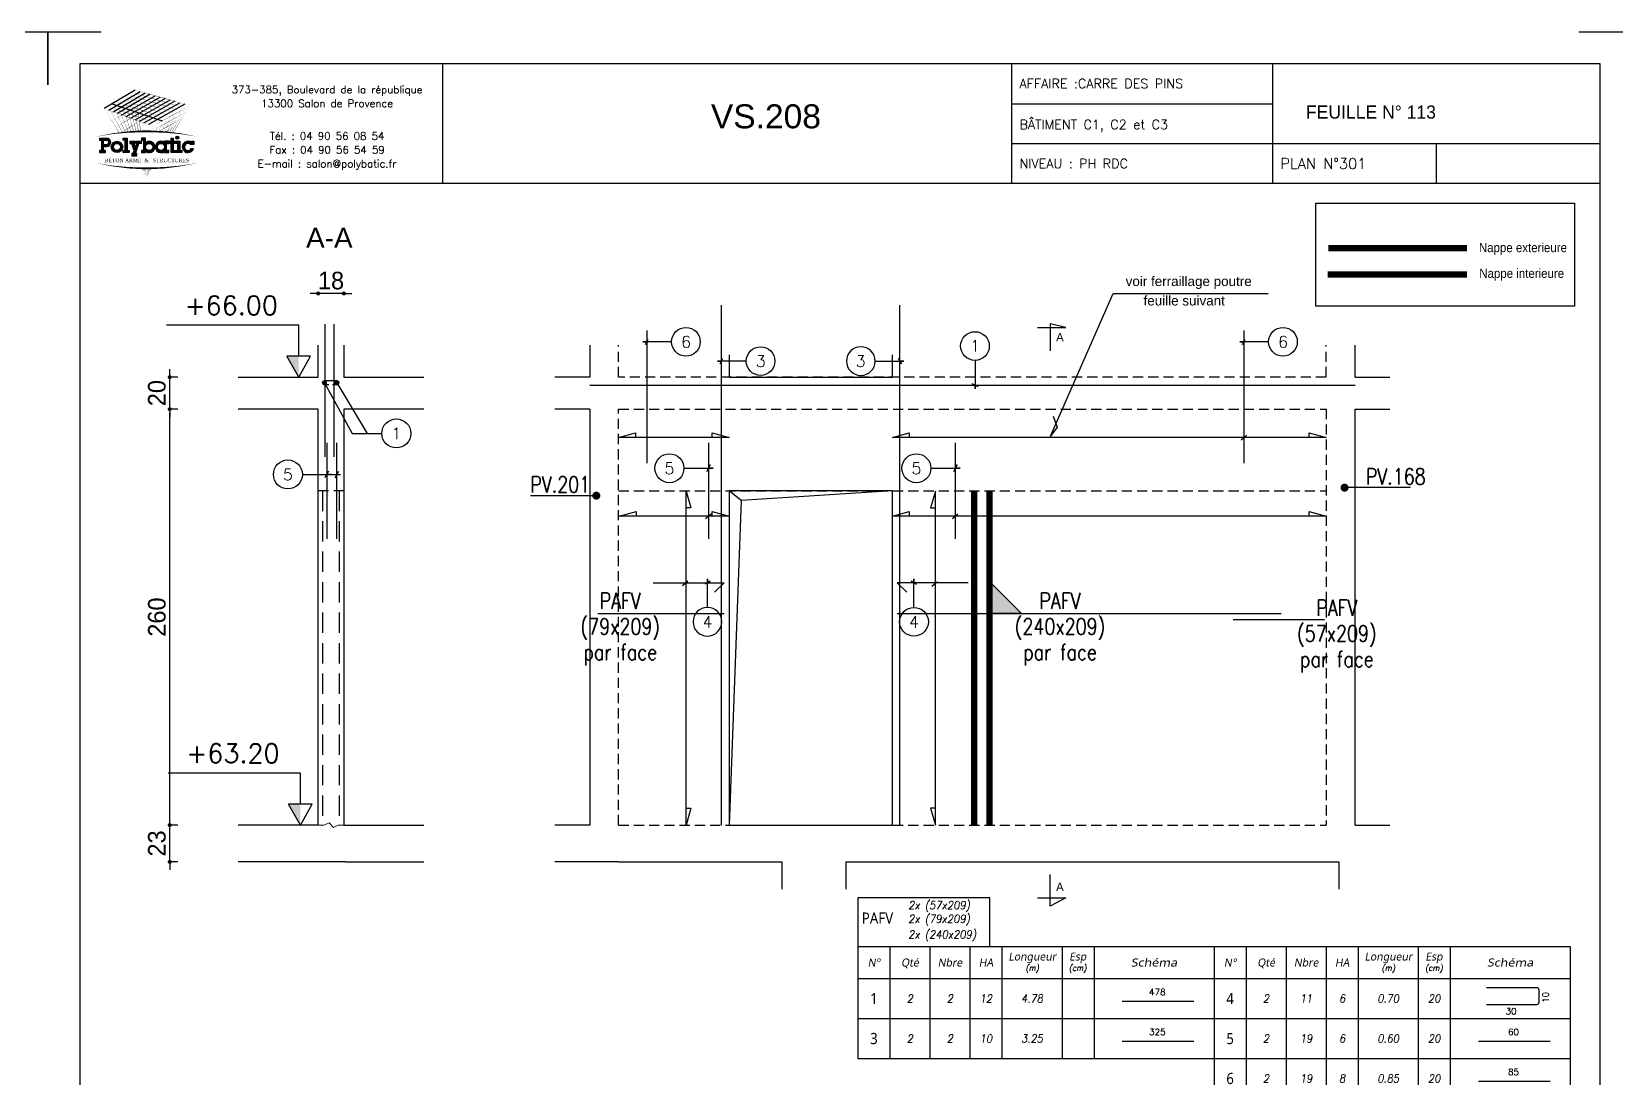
# Model space of a CAD drawing. Header units: metres. Extents: x -5618 to 118954, y -306 to 4637.
# Drawn here: x 113995 to 114985, y 939 to 1594 of the extents above; entities that cross this region are included whole.
import ezdxf
from ezdxf.enums import TextEntityAlignment as Align

# ---------------------------------------------------------------- set-up
doc = ezdxf.new("R2010")
doc.units = ezdxf.units.M
doc.linetypes.add('CACHE', pattern=[9.525, 6.35, -3.175])
doc.linetypes.add('CACHEX2', pattern=[19.05, 12.7, -6.35])
for name, color, linetype in [('COTATION', 1, 'Continuous'), ('GO-CARTOUCHE', 7, 'Continuous'), ('GO-FER-HA', 140, 'Continuous'), ('GO-TEXTE', 9, 'Continuous'), ('GO-TEXTE-FER', 3, 'Continuous'), ('K_ENT_M_Building_V.76', 7, 'Continuous'), ('STR_COTATION', 1, 'Continuous'), ('STR_TS', 22, 'Continuous'), ('STR_TS_TXT', 7, 'Continuous'), ('STR_VOI-POT', 6, 'Continuous')]:
    doc.layers.add(name, color=color, linetype=linetype)
doc.layers.add('Kofragna_forma', color=7, linetype='Continuous', lineweight=70)
doc.styles.add('ARIAL', font='ARIAL.TTF')
doc.styles.add('GrDimensions', font='simplex.shx')
doc.styles.add('Lucida', font='LSANSI.TTF')
doc.styles.add('POLYBATIC', font='TIMES.TTF')
doc.styles.add('schéma', font='simplex.shx')
doc.styles.add('Tableau', font='romans.shx', dxfattribs={"width": 0.9, "oblique": 10})
doc.styles.add('Tableau2', font='trebuc.TTF', dxfattribs={"width": 0.9, "oblique": 10})
doc.styles.add('TEXTE', font='romans.shx')
doc.styles.add('TEXTE TS', font='romans.shx', dxfattribs={"width": 0.7, "oblique": 15})
doc.styles.add('TEXTEBA', font='ARIAL.TTF')
doc.dimstyles.new('COUPE-20', dxfattribs={"dimscale": 0.5, "dimtxt": 22, "dimasz": 5, "dimexe": 0.05, "dimexo": 0, "dimgap": 5, "dimtad": 1, "dimdec": 0, "dimdsep": 46, "dimtxsty": 'Standard', "dimblk1": 'DOT', "dimblk2": 'DOT', "dimsah": 1, "dimcen": 0, "dimdle": 150, "dimclrd": 1, "dimclre": 1, "dimclrt": 7, "dimadec": 0, "dimazin": 0, "dimtfac": 1, "dimtdec": 0, "dimtix": 1, "dimtmove": 2, "dimatfit": 3, "dimldrblk": 'DOT', "dimfxl": 0, "dimtvp": 1, "dimtolj": 1, "dimtzin": 0, "dimarcsym": 0})

# ---------------------------------------------------------------- blocks, each defined once
blk = doc.blocks.new('A$C492E529B')
for color, points in [(140, [(1.413, 0.725, 1), (1.563, 0.725, 1)]), (256, [(-0.938, 0.7), (-1.138, 0.7), (-1.138, 0.6), (-1.038, 0.6), (-1.038, 0.1), (-1.138, 0.1), (-1.138, 0), (-0.838, 0), (-0.838, 0.1), (-0.938, 0.1)]), (256, [(-0.367, 0.45), (-0.268, 0.45), (-0.268, 0.55), (-0.523, 0.55), (-0.523, 0.45), (-0.473, 0.45), (-0.543, 0.253), (-0.612, 0.45), (-0.562, 0.45), (-0.562, 0.55), (-0.818, 0.55), (-0.818, 0.45), (-0.718, 0.45), (-0.595, 0.101), (-0.648, -0.05), (-0.718, -0.05), (-0.718, -0.15), (-0.468, -0.15), (-0.468, -0.05), (-0.543, -0.05)]), (256, [(1.393, 0.55), (1.292, 0.55), (1.292, 0.7), (1.193, 0.7), (1.193, 0.55), (1.093, 0.55), (1.093, 0.45), (1.193, 0.45), (1.193, 0), (1.393, 0), (1.393, 0.1), (1.292, 0.1), (1.292, 0.45), (1.393, 0.45)]), (256, [(1.613, 0.55), (1.413, 0.55), (1.413, 0.45), (1.513, 0.45), (1.513, 0.1), (1.413, 0.1), (1.413, 0), (1.712, 0), (1.712, 0.1), (1.613, 0.1)]), (256, [(2.13, 0.4), (2.283, 0.4), (2.283, 0.55), (2.183, 0.55), (2.183, 0.487, 3.359496), (2.272, 0.2), (2.166, 0.2, -3.125802)])]:
    blk.add_hatch(color=color).paths.add_polyline_path(points)
h = blk.add_hatch(color=256)
h.paths.add_polyline_path([(-1.983, 0.1), (-2.083, 0.1), (-2.083, 0.3), (-1.933, 0.3, 1), (-1.933, 0.7), (-2.283, 0.7), (-2.283, 0.6), (-2.183, 0.6), (-2.183, 0.1), (-2.283, 0.1), (-2.283, 0), (-1.983, 0)])
h.paths.add_polyline_path([(-2.083, 0.4), (-2.083, 0.6), (-1.933, 0.6, -1), (-1.933, 0.4)], flags=16)
h = blk.add_hatch(color=256)
h.paths.add_polyline_path([(-1.158, 0.275, 1), (-1.708, 0.275, 1)])
h.paths.add_polyline_path([(-1.608, 0.275, -1), (-1.258, 0.275, -1)], flags=16)
h = blk.add_hatch(color=256)
h.paths.add_polyline_path([(-0.047, 0.487), (-0.047, 0.7), (-0.248, 0.7), (-0.248, 0.6), (-0.147, 0.6), (-0.147, 0.1), (-0.248, 0.1), (-0.248, 0), (-0.047, 0), (-0.047, 0.063, 2.12132)])
h.paths.add_polyline_path([(-0.047, 0.275, -1), (0.303, 0.275, -1)], flags=16)
h = blk.add_hatch(color=256)
h.paths.add_polyline_path([(1.073, 0.1), (0.973, 0.1), (0.973, 0.45), (1.073, 0.45), (1.073, 0.55), (0.873, 0.55), (0.873, 0.487, 2.12132), (0.873, 0.063), (0.873, 0), (1.073, 0)])
h.paths.add_polyline_path([(0.523, 0.275, -1), (0.873, 0.275, -1)], flags=16)
for p, q in [((-0.595, 0.101), (-0.718, 0.45)), ((-0.648, -0.05), (-0.595, 0.101)), ((-0.543, 0.253), (-0.612, 0.45)), ((-0.543, -0.05), (-0.367, 0.45)), ((-0.543, 0.253), (-0.473, 0.45)), ((0.873, 0.55), (0.873, 0.487)), ((1.073, 0.55), (0.873, 0.55)), ((0.873, 0.063), (0.873, 0)), ((0.973, 0.1), (0.973, 0.45)), ((0.973, 0.45), (1.073, 0.45)), ((1.073, 0.1), (0.973, 0.1)), ((1.073, 0.45), (1.073, 0.55)), ((1.073, 0), (1.073, 0.1)), ((2.166, 0.2), (2.272, 0.2)), ((0.873, 0), (1.073, 0))]:
    blk.add_line(p, q)
for points in [[(-2.283, 0.7), (-1.933, 0.7)], [(-2.283, 0.7), (-2.283, 0.6), (-2.183, 0.6), (-2.183, 0.1), (-2.283, 0.1), (-2.283, 0), (-1.983, 0), (-1.983, 0.1), (-2.083, 0.1), (-2.083, 0.3), (-1.933, 0.3)], [(-2.083, 0.4), (-2.083, 0.6), (-1.933, 0.6)], [(-2.083, 0.4), (-1.933, 0.4)], [(-1.138, 0.7), (-0.938, 0.7), (-0.938, 0.1), (-0.838, 0.1), (-0.838, 0), (-1.138, 0), (-1.138, 0.1), (-1.038, 0.1), (-1.038, 0.6), (-1.138, 0.6), (-1.138, 0.7)], [(-0.818, 0.55), (-0.562, 0.55)], [(-0.818, 0.55), (-0.818, 0.45), (-0.718, 0.45)], [(-0.612, 0.45), (-0.562, 0.45), (-0.562, 0.55)], [(-0.523, 0.55), (-0.268, 0.55), (-0.268, 0.45), (-0.367, 0.45)], [(-0.473, 0.45), (-0.523, 0.45), (-0.523, 0.55)], [(-0.248, 0.7), (-0.248, 0.6), (-0.147, 0.6), (-0.147, 0.1), (-0.248, 0.1), (-0.248, 0), (-0.047, 0), (-0.047, 0.063)], [(-0.047, 0.487), (-0.047, 0.7), (-0.248, 0.7)], [(1.093, 0.55), (1.193, 0.55), (1.193, 0.7), (1.292, 0.7), (1.292, 0.55), (1.393, 0.55), (1.393, 0.45), (1.292, 0.45), (1.292, 0.1), (1.393, 0.1), (1.393, 0), (1.193, 0), (1.193, 0.45), (1.093, 0.45)], [(1.093, 0.45), (1.093, 0.55)], [(1.413, 0.45), (1.413, 0.55), (1.613, 0.55), (1.613, 0.1), (1.712, 0.1), (1.712, 0), (1.413, 0), (1.413, 0.1), (1.513, 0.1), (1.513, 0.45), (1.413, 0.45)], [(2.183, 0.487), (2.183, 0.55), (2.283, 0.55), (2.283, 0.4), (2.13, 0.4)], [(-0.648, -0.05), (-0.718, -0.05), (-0.718, -0.15), (-0.468, -0.15), (-0.468, -0.05), (-0.543, -0.05)]]:
    blk.add_lwpolyline(points)
at = {"color": 140}
blk.add_circle((1.488, 0.725), 0.075, dxfattribs=at)
for centre, radius in [((-1.433, 0.275), 0.275), ((-1.433, 0.275), 0.175), ((0.128, 0.275), 0.175), ((0.698, 0.275), 0.175)]:
    blk.add_circle(centre, radius)
for centre, radius, start, end in [((-1.933, 0.5), 0.2, 270, 90), ((-1.933, 0.5), 0.1, 270, 90), ((0.128, 0.275), 0.275, 230.4788, 129.5212), ((0.698, 0.275), 0.275, 50.4788, 309.5212), ((2.008, 0.275), 0.275, 50.4788, 344.17338), ((2.008, 0.275), 0.175, 45.58469, 334.62307)]:
    blk.add_arc(centre, radius, start, end)
blk = doc.blocks.new('POLYBATIC')
at = {"color": 140}
for p, q in [((-0.43, 3.281), (-1.602, 2.578)), ((-1.435, 2.518), (-0.241, 3.228)), ((-1.268, 2.457), (-0.053, 3.175)), ((0.135, 3.121), (-1.101, 2.397)), ((-0.934, 2.337), (0.323, 3.068)), ((-0.767, 2.276), (0.511, 3.015)), ((-1.309, 2.754), (0.586, 2.109)), ((0.7, 2.962), (-0.6, 2.216)), ((-0.433, 2.156), (0.888, 2.908)), ((1.076, 2.855), (-0.266, 2.095)), ((-0.099, 2.035), (1.264, 2.802)), ((1.452, 2.749), (0.067, 1.974))]:
    blk.add_line(p, q, dxfattribs=at)
for points in [[(-1.016, 2.93, 0.0156, 0, 0), (-0.43, 3.281, 0, 0, 0)], [(0.122, 2.71, 0.0156, 0, 0), (-0.869, 3.018, 0, 0, 0)], [(-0.491, 1.706, 0.0136, 0, 0), (-0.869, 3.018, 0, 0, 0)], [(-0.838, 2.873, 0.0156, 0, 0), (-0.241, 3.228, 0, 0, 0)], [(0.283, 2.803, 0.0156, 0, 0), (-0.723, 3.105, 0, 0, 0)], [(-0.398, 1.71, 0.014, 0, 0), (-0.723, 3.105, 0, 0, 0)], [(-0.661, 2.816, 0.0156, 0, 0), (-0.053, 3.175, 0, 0, 0)], [(0.444, 2.896, 0.0156, 0, 0), (-0.576, 3.193, 0, 0, 0)], [(-0.309, 1.714, 0.0145, 0, 0), (-0.576, 3.193, 0, 0, 0)], [(-0.483, 2.759, 0.0156, 0, 0), (0.135, 3.121, 0, 0, 0)], [(0.605, 2.988, 0.0156, 0, 0), (-0.43, 3.281, 0, 0, 0)], [(-0.225, 1.716, 0.0149, 0, 0), (-0.43, 3.281, 0, 0, 0)], [(-0.305, 2.702, 0.0156, 0, 0), (0.323, 3.068, 0, 0, 0)], [(-0.128, 2.646, 0.0156, 0, 0), (0.511, 3.015, 0, 0, 0)], [(-1.602, 2.578, 0, 0.0156, 0), (-1.016, 2.93, 0, 0, 0)], [(-0.684, 2.246, 0.0156, 0, 0), (-1.602, 2.578, 0, 0, 0)], [(-1.031, 1.66, 0.0111, 0, 0), (-1.602, 2.578, 0, 0, 0)], [(-1.456, 2.344, 0, 0.0156, 0), (-0.923, 2.663, 0, 0, 0)], [(-0.522, 2.339, 0.0156, 0, 0), (-1.455, 2.666, 0, 0, 0)], [(-0.913, 1.673, 0.0116, 0, 0), (-1.455, 2.666, 0, 0, 0)], [(-1.435, 2.518, 0, 0.0156, 0), (-0.838, 2.873, 0, 0, 0)], [(-1.31, 2.109, 0, 0.0156, 0), (-0.831, 2.397, 0, 0, 0)], [(-0.361, 2.432, 0.0156, 0, 0), (-1.309, 2.754, 0, 0, 0)], [(-0.8, 1.684, 0.0121, 0, 0), (-1.309, 2.754, 0, 0, 0)], [(-1.268, 2.457, 0, 0.0156, 0), (-0.661, 2.816, 0, 0, 0)], [(-0.2, 2.524, 0.0156, 0, 0), (-1.162, 2.842, 0, 0, 0)], [(-0.692, 1.693, 0.0126, 0, 0), (-1.162, 2.842, 0, 0, 0)], [(-1.101, 2.397, 0, 0.0156, 0), (-0.483, 2.759, 0, 0, 0)], [(-0.039, 2.617, 0.0156, 0, 0), (-1.016, 2.93, 0, 0, 0)], [(-0.589, 1.7, 0.0131, 0, 0), (-1.016, 2.93, 0, 0, 0)], [(-0.934, 2.337, 0, 0.0156, 0), (-0.305, 2.702, 0, 0, 0)], [(-0.391, 2.983, 0, 0.0156, 0), (-0.923, 2.663, 0, 0, 0)], [(-0.352, 2.685, 0, 0.0156, 0), (-0.831, 2.397, 0, 0, 0)], [(-0.767, 2.276, 0, 0.0156, 0), (-0.128, 2.646, 0, 0, 0)], [(-0.6, 2.216, 0, 0.0156, 0), (0.05, 2.589, 0, 0, 0)], [(-0.433, 2.156, 0, 0.0156, 0), (0.227, 2.532, 0, 0, 0)], [(0.586, 2.109, 0, 0.0156, 0), (-0.361, 2.432, 0, 0, 0)], [(-0.266, 2.095, 0, 0.0156, 0), (0.405, 2.475, 0, 0, 0)], [(0.762, 2.207, 0, 0.0156, 0), (-0.2, 2.524, 0, 0, 0)], [(-0.099, 2.035, 0, 0.0156, 0), (0.582, 2.418, 0, 0, 0)], [(0.937, 2.305, 0, 0.0156, 0), (-0.039, 2.617, 0, 0, 0)], [(0.05, 2.589, 0.0156, 0, 0), (0.7, 2.962, 0, 0, 0)], [(1.113, 2.402, 0, 0.0156, 0), (0.122, 2.71, 0, 0, 0)], [(0.227, 2.532, 0.0156, 0, 0), (0.888, 2.908, 0, 0, 0)], [(1.289, 2.5, 0, 0.0156, 0), (0.283, 2.803, 0, 0, 0)], [(0.405, 2.475, 0.0156, 0, 0), (1.076, 2.855, 0, 0, 0)], [(1.465, 2.598, 0, 0.0156, 0), (0.444, 2.896, 0, 0, 0)], [(0.582, 2.418, 0.0156, 0, 0), (1.264, 2.802, 0, 0, 0)], [(1.641, 2.695, 0, 0.0156, 0), (0.605, 2.988, 0, 0, 0)], [(0.76, 2.362, 0.0156, 0, 0), (1.452, 2.749, 0, 0, 0)], [(0.781, 1.685, 0.00933, 0, 0), (1.113, 2.402, 0, 0, 0)], [(0.852, 2.095, 0.0156, 0, 0), (1.491, 2.45, 0, 0, 0)], [(0.865, 1.678, 0.0103, 0, 0), (1.289, 2.5, 0, 0, 0)], [(0.937, 2.305, 0.0156, 0, 0), (1.641, 2.695, 0, 0, 0)], [(0.942, 1.67, 0.0112, 0, 0), (1.465, 2.598, 0, 0, 0)], [(1.012, 1.663, 0.012, 0, 0), (1.641, 2.695, 0, 0, 0)], [(-1.165, 1.875, 0, 0.0156, 0), (-0.739, 2.131, 0, 0, 0)], [(-1.019, 1.641, 0, 0.0156, 0), (-0.646, 1.864, 0, 0, 0)], [(-0.312, 2.386, 0, 0.0156, 0), (-0.739, 2.131, 0, 0, 0)], [(0.234, 1.914, 0, 0.0156, 0), (-0.684, 2.246, 0, 0, 0)], [(-0.273, 2.088, 0, 0.0156, 0), (-0.646, 1.864, 0, 0, 0)], [(0.41, 2.012, 0, 0.0156, 0), (-0.522, 2.339, 0, 0, 0)], [(0.067, 1.974, 0, 0.0156, 0), (0.76, 2.362, 0, 0, 0)], [(0.213, 1.74, 0, 0.0156, 0), (0.852, 2.095, 0, 0, 0)], [(0.21, 1.716, 0.00323, 0, 0), (0.234, 1.914, 0, 0, 0)], [(0.234, 1.914, 0, 0.0156, 0), (0.937, 2.305, 0, 0, 0)], [(0.349, 1.712, 0.00465, 0, 0), (0.41, 2.012, 0, 0, 0)], [(0.447, 1.708, 0.00693, 0.0156, 0), (0.767, 1.886, 0, 0, 0)], [(0.474, 1.706, 0.00597, 0, 0), (0.586, 2.109, 0, 0, 0)], [(0.587, 1.7, 0.00718, 0, 0), (0.762, 2.207, 0, 0, 0)], [(0.68, 1.675, 0.0156, 0, 0), (1.193, 1.96, 0, 0, 0)], [(0.689, 1.693, 0.0083, 0, 0), (0.937, 2.305, 0, 0, 0)], [(0.765, 1.884, 0.0156, 0, 0), (1.342, 2.205, 0, 0, 0)], [(-1.953, 1.508, 0, 0.0781, -0.053843), (0, 1.719, 0, 0, 0)], [(-0.234, 1.79, 0, 0.00638, 0), (-0.365, 1.711, 0, 0.00638, 0)], [(1.953, 1.508, 0, 0.0781, 0.053843), (0, 1.719, 0, 0, 0)], [(0.96, 1.668, 0.00293, 0, 0), (1.044, 1.715, 0, 0, 0)], [(-1.953, 0.523, 0, 0.0781, 0.053843), (0, 0.312, 0, 0, 0)], [(0, 0, 0, 0.00381, 0), (-0.195, 0.315, 0, 0.00381, 0)], [(0, 0, 0, 0.00368, 0), (-0.171, 0.314, 0, 0.00368, 0)], [(0, 0, 0, 0.00356, 0), (-0.149, 0.314, 0, 0.00356, 0)], [(0, 0, 0, 0.00345, 0), (-0.128, 0.313, 0, 0.00345, 0)], [(0, 0, 0, 0.00334, 0), (-0.109, 0.313, 0, 0.00334, 0)], [(0, 0, 0, 0.00324, 0), (-0.09, 0.313, 0, 0.00324, 0)], [(0, 0, 0, 0.00315, 0), (-0.073, 0.313, 0, 0.00315, 0)], [(0, 0, 0, 0.00306, 0), (-0.056, 0.313, 0, 0.00306, 0)], [(0, 0, 0, 0.00306, 0), (-0.056, 0.313, 0, 0.00306, 0)], [(0, 0, 0, 0.00298, 0), (-0.041, 0.313, 0, 0.00298, 0)], [(1.953, 0.523, 0, 0.0781, -0.053843), (0, 0.312, 0, 0, 0)], [(0, 0, 0, 0.0051, 0), (0.038, 0.313, 0, 0.0051, 0)], [(0, 0, 0, 0.00425, 0), (0.127, 0.313, 0, 0.00425, 0)], [(0, 0, 0, 0.00408, 0), (0.145, 0.314, 0, 0.00408, 0)], [(0, 0, 0, 0.00392, 0), (0.162, 0.314, 0, 0.00392, 0)], [(0, 0, 0, 0.00378, 0), (0.177, 0.314, 0, 0.00378, 0)], [(0, 0, 0, 0.00365, 0), (0.191, 0.315, 0, 0.00365, 0)], [(0, 0, 0, 0.00486, 0), (0.064, 0.313, 0, 0.00486, 0)], [(0, 0, 0, 0.00464, 0), (0.087, 0.313, 0, 0.00464, 0)], [(0, 0, 0, 0.00443, 0), (0.108, 0.313, 0, 0.00443, 0)]]:
    blk.add_lwpolyline(points, format="xyseb", dxfattribs=at)
at = {"color": 5, "xscale": 0.78125, "yscale": 0.78125, "zscale": 0.78125}
blk.add_blockref('A$C492E529B', (0, 0.91), dxfattribs=at)
at = {"lineweight": 60, "style": 'POLYBATIC'}
for s, p in [('BÉTON ARMÉ', (-1.587, 0.547)), ('STRUCTURES', (0.24, 0.547))]:
    blk.add_text(s, height=0.1406, dxfattribs=at).set_placement(p)
at = {"color": 140, "style": 'POLYBATIC'}
blk.add_text('&', height=0.141, dxfattribs=at).set_placement((0, 0.547), align=Align.CENTER)
blk = doc.blocks.new('ime')
at = {"layer": 'COTATION', "const_width": 2.5}
blk.add_lwpolyline([(1.25, 0, -1), (-1.25, 0, -1)], format="xyb", close=True, dxfattribs=at)
at = {"layer": 'COTATION'}
blk.add_lwpolyline([(41.09, 0), (0, 0)], dxfattribs=at)
at = {"layer": 'COTATION', "color": 7, "style": 'TEXTE TS', "width": 0.8}
blk.add_attdef('NAME', (9.08, 2), '', height=10, dxfattribs=at)
blk = doc.blocks.new('mrega')
at = {"layer": 'STR_TS_TXT', "style": 'TEXTE TS', "width": 0.8}
for tag, p in [('ST10', (14.48, 0)), ('DIM', (14.48, -16)), ('NOTE', (14.48, -32))]:
    blk.add_attdef(tag, text='', height=10, dxfattribs=at).set_placement(p, align=Align.CENTER)
blk = doc.blocks.new('A$C6F247267')
blk.add_hatch(color=256).paths.add_polyline_path([(0, -0.2), (-0.2, 0), (0, 0)])
blk.add_lwpolyline([(-0.2, 0), (0, 0), (0, -0.2), (-0.2, 0)])
blk = doc.blocks.new('_DOT')
at = {"color": 0, "linetype": 'ByBlock'}
blk.add_line((-0.5, 0), (-1, 0), dxfattribs=at)
at = {"color": 0, "linetype": 'ByBlock', "const_width": 0.5}
blk.add_lwpolyline([(-0.25, 0, 1), (0.25, 0, 1)], format="xyb", close=True, dxfattribs=at)
blk = doc.blocks.new('*D1320')
at = {"layer": 'COTATION', "color": 1, "lineweight": -2, "ltscale": 4.5}
for p, q in [((114081.07, 1100.29), (114081.07, 1102.79)), ((114086.07, 1097.79), (114081.04, 1097.79)), ((114081.07, 1074.79), (114081.07, 1097.79)), ((114086.07, 1074.79), (114081.04, 1074.79)), ((114081.07, 1072.29), (114081.07, 1069.79))]:
    blk.add_line(p, q, dxfattribs=at)
at = {"layer": 'DEFPOINTS', "color": 0, "lineweight": -3, "ltscale": 4.5}
for p in [(114081.07, 1097.79), (114123.84, 1097.79), (114123.84, 1074.79)]:
    blk.add_point(p, dxfattribs=at)
at = {"layer": 'COTATION', "color": 1, "lineweight": -2, "ltscale": 4.5, "xscale": 2.5, "yscale": 2.5, "zscale": 2.5}
for p, rotation in [((114081.07, 1097.79), 270), ((114081.07, 1074.79), 90)]:
    blk.add_blockref('_DOT', p, dxfattribs=dict(at, rotation=rotation))
at = {"layer": 'COTATION', "color": 7, "lineweight": -3, "ltscale": 4.5, "insert": (114073.07, 1086.29), "char_height": 11, "attachment_point": 5, "rotation": 90}
blk.add_mtext('\\A1;23', dxfattribs=at)
blk = doc.blocks.new('*D1321')
at = {"layer": 'COTATION', "color": 1, "lineweight": -2, "ltscale": 4.5}
for p, q in [((114086.07, 1357.79), (114081.04, 1357.79)), ((114081.07, 1100.29), (114081.07, 1355.29)), ((114086.07, 1097.79), (114081.04, 1097.79))]:
    blk.add_line(p, q, dxfattribs=at)
at = {"layer": 'DEFPOINTS', "color": 0, "lineweight": -3, "ltscale": 4.5}
for p in [(114081.07, 1357.79), (114123.84, 1357.79), (114123.84, 1097.79)]:
    blk.add_point(p, dxfattribs=at)
at = {"layer": 'COTATION', "color": 1, "lineweight": -2, "ltscale": 4.5, "xscale": 2.5, "yscale": 2.5, "zscale": 2.5}
for p, rotation in [((114081.07, 1357.79), 90), ((114081.07, 1097.79), 270)]:
    blk.add_blockref('_DOT', p, dxfattribs=dict(at, rotation=rotation))
at = {"layer": 'COTATION', "color": 7, "lineweight": -3, "ltscale": 4.5, "insert": (114073.07, 1227.79), "char_height": 11, "attachment_point": 5, "rotation": 90}
blk.add_mtext('\\A1;260', dxfattribs=at)
blk = doc.blocks.new('*D1322')
at = {"layer": 'COTATION', "color": 1, "lineweight": -2, "ltscale": 4.5}
for p, q in [((114086.07, 1377.79), (114081.04, 1377.79)), ((114081.07, 1380.29), (114081.07, 1382.79)), ((114081.07, 1357.79), (114081.07, 1377.79)), ((114086.07, 1357.79), (114081.04, 1357.79)), ((114081.07, 1355.29), (114081.07, 1352.79))]:
    blk.add_line(p, q, dxfattribs=at)
at = {"layer": 'DEFPOINTS', "color": 0, "lineweight": -3, "ltscale": 4.5}
for p in [(114081.07, 1377.79), (114123.84, 1377.79), (114123.84, 1357.79)]:
    blk.add_point(p, dxfattribs=at)
at = {"layer": 'COTATION', "color": 1, "lineweight": -2, "ltscale": 4.5, "xscale": 2.5, "yscale": 2.5, "zscale": 2.5}
for p, rotation in [((114081.07, 1377.79), 270), ((114081.07, 1357.79), 90)]:
    blk.add_blockref('_DOT', p, dxfattribs=dict(at, rotation=rotation))
at = {"layer": 'COTATION', "color": 7, "lineweight": -3, "ltscale": 4.5, "insert": (114073.07, 1367.79), "char_height": 11, "attachment_point": 5, "rotation": 90}
blk.add_mtext('\\A1;20', dxfattribs=at)
blk = doc.blocks.new('*D1323')
at = {"layer": 'DEFPOINTS', "color": 0, "lineweight": -3, "ltscale": 4.5}
for p in [(114173.84, 1430.07), (114173.84, 1397.79, 187.69), (114189.84, 1397.79, 187.69)]:
    blk.add_point(p, dxfattribs=at)
at = {"layer": 'STR_COTATION', "color": 1, "lineweight": -2, "ltscale": 4.5}
for p, q in [((114171.34, 1430.07), (114168.84, 1430.07)), ((114173.84, 1430.08), (114173.84, 1430.09)), ((114189.84, 1430.07), (114173.84, 1430.07)), ((114189.84, 1430.08), (114189.84, 1430.09)), ((114192.34, 1430.07), (114194.84, 1430.07))]:
    blk.add_line(p, q, dxfattribs=at)
at = {"layer": 'STR_COTATION', "color": 1, "lineweight": -2, "ltscale": 4.5, "xscale": 2.5, "yscale": 2.5, "zscale": 2.5}
blk.add_blockref('_DOT', (114173.84, 1430.07), dxfattribs=at)
at = {"layer": 'STR_COTATION', "color": 1, "lineweight": -2, "ltscale": 4.5, "xscale": 2.5, "yscale": 2.5, "zscale": 2.5, "rotation": 180}
blk.add_blockref('_DOT', (114189.84, 1430.07), dxfattribs=at)
at = {"layer": 'STR_COTATION', "color": 7, "lineweight": -3, "ltscale": 4.5, "insert": (114181.84, 1438.07), "char_height": 11, "attachment_point": 5}
blk.add_mtext('\\A1;18', dxfattribs=at)
blk = doc.blocks.new('Barre libre')
at = {"layer": 'GO-TEXTE-FER'}
for p, q in [((0, 0), (0, -1)), ((0, 0), (8.9, 0)), ((0.8, 0), (0.8, -1)), ((1.8, 0), (1.8, -1)), ((2.8, 0), (2.8, -1)), ((3.6, 0), (3.6, -1)), ((5.1, 0), (5.1, -1)), ((5.9, 0), (5.9, -1)), ((8.9, 0), (8.9, -1)), ((0, -1), (8.9, -1))]:
    blk.add_line(p, q, dxfattribs=at)
at = {"layer": 'GO-TEXTE-FER', "color": 1}
blk.add_line((6.603, -0.563), (8.394, -0.563), dxfattribs=at)
at = {"layer": 'GO-TEXTE-FER', "style": 'Tableau2', "width": 0.9}
blk.add_attdef('NUMERO', text='', height=0.28, dxfattribs=at).set_placement((0.4, -0.5), align=Align.MIDDLE_CENTER)
at = {"layer": 'GO-TEXTE-FER', "color": 1, "style": 'Tableau'}
blk.add_attdef('Longueur', text='', height=0.16, dxfattribs=at).set_placement((7.481, -0.336), align=Align.MIDDLE_CENTER)
at = {"layer": 'GO-TEXTE-FER', "style": 'Tableau', "oblique": 10, "width": 0.9}
for tag, p in [('QUANTITE', (1.3, -0.5)), ('NOMBRE', (2.3, -0.5)), ('NUANCE', (3.2, -0.5)), ('LONGUEUR', (4.35, -0.5)), ('ESPACEMENTS', (5.5, -0.5))]:
    blk.add_attdef(tag, text='', height=0.2, dxfattribs=at).set_placement(p, align=Align.MIDDLE_CENTER)
blk = doc.blocks.new('Désignation')
at = {"layer": 'GO-TEXTE-FER'}
for p, q in [((0, 0.8), (8.9, 0.8)), ((0, 0.8), (0, 0)), ((0.8, 0.8), (0.8, 0)), ((1.8, 0.8), (1.8, 0)), ((2.8, 0.8), (2.8, 0)), ((3.6, 0.8), (3.6, 0)), ((5.1, 0.8), (5.1, 0)), ((5.9, 0.8), (5.9, 0)), ((8.9, 0.8), (8.9, 0)), ((0, 0), (8.9, 0))]:
    blk.add_line(p, q, dxfattribs=at)
at = {"layer": 'GO-TEXTE-FER', "style": 'Tableau2', "oblique": 10}
for s, p in [('N°', (0.4, 0.4)), ('Qté', (1.3, 0.4)), ('Nbre', (2.3, 0.4)), ('HA', (3.2, 0.4)), ('Longueur', (4.356, 0.55)), ('Esp', (5.494, 0.55))]:
    blk.add_text(s, height=0.2, dxfattribs=at).set_placement(p, align=Align.MIDDLE_CENTER)
at = {"layer": 'GO-TEXTE-FER', "style": 'Tableau2', "oblique": 10, "width": 1.2}
blk.add_text('Schéma', height=0.2, dxfattribs=at).set_placement((7.4, 0.4), align=Align.MIDDLE_CENTER)
at = {"layer": 'GO-TEXTE-FER', "color": 7, "style": 'Tableau', "oblique": 10, "width": 0.9}
for s, p in [('(m)', (4.356, 0.265)), ('(cm)', (5.494, 0.265))]:
    blk.add_text(s, height=0.15, dxfattribs=at).set_placement(p, align=Align.MIDDLE_CENTER)
blk = doc.blocks.new('U')
at = {"layer": 'GO-TEXTE-FER'}
for p, q in [((0, 0), (0, -1)), ((0, 0), (8.9, 0)), ((0.8, 0), (0.8, -1)), ((1.8, 0), (1.8, -1)), ((2.8, 0), (2.8, -1)), ((3.6, 0), (3.6, -1)), ((5.1, 0), (5.1, -1)), ((5.9, 0), (5.9, -1)), ((8.9, 0), (8.9, -1)), ((0, -1), (8.9, -1))]:
    blk.add_line(p, q, dxfattribs=at)
at = {"layer": 'GO-TEXTE-FER', "color": 1}
blk.add_lwpolyline([(6.803, -0.65), (8.063, -0.65, 0.414214), (8.123, -0.59), (8.123, -0.29, 0.414214), (8.063, -0.23), (6.803, -0.23)], format="xyb", dxfattribs=at)
at = {"layer": 'GO-TEXTE-FER', "style": 'Tableau2', "width": 0.9}
blk.add_attdef('NUMERO', text='', height=0.28, dxfattribs=at).set_placement((0.4, -0.5), align=Align.MIDDLE_CENTER)
at = {"layer": 'GO-TEXTE-FER', "color": 1, "style": 'Tableau'}
blk.add_attdef('Largeur', text='', height=0.16, rotation=90, dxfattribs=at).set_placement((8.284, -0.472), align=Align.MIDDLE_CENTER)
at = {"layer": 'GO-TEXTE-FER', "style": 'Tableau', "oblique": 10, "width": 0.9}
for tag, p in [('QUANTITE', (1.3, -0.5)), ('NOMBRE', (2.3, -0.5)), ('NUANCE', (3.2, -0.5)), ('LONGUEUR', (4.35, -0.5)), ('ESPACEMENTS', (5.5, -0.5))]:
    blk.add_attdef(tag, text='', height=0.2, dxfattribs=at).set_placement(p, align=Align.MIDDLE_CENTER)
at = {"layer": 'GO-TEXTE-FER', "color": 1, "style": 'Tableau'}
blk.add_attdef('Longueur', text='', height=0.16, dxfattribs=at).set_placement((7.422, -0.819), align=Align.MIDDLE_CENTER)

msp = doc.modelspace()

# ---------------------------------------------------------------- linework, layer by layer
for p, q in [((114606.92, 1573.71), (114606.92, 1498.77)), ((114769.89, 1573.74), (114769.89, 1498.77)), ((114606.92, 1548.71), (114769.89, 1548.71)), ((114606.92, 1523.72), (114769.89, 1523.72)), ((114769.89, 1523.74), (114974.75, 1523.74)), ((114872.23, 1523.74), (114872.23, 1498.77))]:
    msp.add_line(p, q)
at = {"color": 7, "linetype": 'Continuous', "lineweight": -3}
for p, q in [((114169.01, 1390.79, 469.22), (114154.26, 1390.79, 469.22)), ((114161.64, 1377.79, 469.22), (114154.26, 1390.79, 469.22)), ((114169.01, 1390.79, 469.22), (114154.26, 1390.79, 469.22)), ((114161.64, 1377.79, 469.22), (114154.26, 1390.79, 469.22)), ((114161.64, 1377.79, 469.22), (114169.01, 1390.79, 469.22)), ((114161.64, 1377.79, 469.22), (114169.01, 1390.79, 469.22)), ((114170.07, 1110.79, 469.22), (114155.32, 1110.79, 469.22)), ((114162.69, 1097.79, 469.22), (114155.32, 1110.79, 469.22)), ((114170.07, 1110.79, 469.22), (114155.32, 1110.79, 469.22)), ((114162.69, 1097.79, 469.22), (114155.32, 1110.79, 469.22)), ((114162.69, 1097.79, 469.22), (114170.07, 1110.79, 469.22)), ((114162.69, 1097.79, 469.22), (114170.07, 1110.79, 469.22))]:
    msp.add_line(p, q, dxfattribs=at)
for points in [[(113971.51, 1593.71), (114004.84, 1593.71), (114004.84, 1560.38)], [(114004.84, 1560.38), (114004.84, 1593.71), (114038.17, 1593.71)], [(114961.42, 1593.71), (114994.75, 1593.71), (114994.75, 1560.38)], [(114251.49, 1573.71), (114251.49, 1498.77)], [(114974.75, 1498.77), (114024.84, 1498.77)]]:
    msp.add_lwpolyline(points)
msp.add_lwpolyline([(114024.84, 1573.71), (114024.84, 913.78), (114974.75, 913.78), (114974.75, 1573.71)], close=True)
at = {"lineweight": 18, "elevation": 469.22}
msp.add_lwpolyline([(114189.84, 1097.79), (114186.37, 1097.79), (114183.35, 1096.36), (114180.6, 1099.13), (114177.44, 1097.79), (114173.84, 1097.79)], dxfattribs=at)
at = {"color": 7, "linetype": 'Continuous', "lineweight": -3}
for points in [[(114154.26, 1390.79, 469.22), (114161.64, 1377.79, 469.22), (114161.64, 1390.76, 469.22)], [(114154.26, 1390.79, 469.22), (114161.64, 1377.79, 469.22), (114161.64, 1390.76, 469.22)], [(114155.32, 1110.79, 469.22), (114162.69, 1097.79, 469.22), (114162.69, 1110.75, 469.22)], [(114155.32, 1110.79, 469.22), (114162.69, 1097.79, 469.22), (114162.69, 1110.75, 469.22)]]:
    msp.add_solid(points, dxfattribs=at)
at = {"layer": 'COTATION'}
for p, q in [((114750.38, 1338.55, 563.06), (114753.74, 1341.5, 563.06)), ((114415.87, 1289.37, 563.06), (114419.22, 1292.32, 563.06)), ((114570.12, 1289.37, 563.06), (114573.48, 1292.32, 563.06)), ((114401.4, 1247.49, 563.06), (114404.76, 1250.44, 563.06)), ((114557.25, 1247.02, 656.91), (114560.61, 1249.97, 656.91))]:
    msp.add_line(p, q, dxfattribs=at)
at = {"layer": 'COTATION', "elevation": 563.06}
for points in [[(114419.94, 1340.02), (114419.94, 1343.02), (114430.5, 1340.02), (114361.5, 1340.02), (114372.05, 1343.02), (114372.05, 1340.02)], [(114792.89, 1340.02), (114792.89, 1343.02), (114803.45, 1340.02), (114532.5, 1340.02), (114543.05, 1343.02), (114543.05, 1340.02)], [(114403.59, 1108.35), (114406.59, 1108.35), (114403.59, 1097.79), (114403.59, 1306.54), (114406.59, 1295.98), (114403.59, 1295.98)], [(114559.4, 1108.35), (114556.4, 1108.35), (114559.4, 1097.79), (114559.4, 1306.54), (114556.4, 1295.98), (114559.4, 1295.98)], [(114419.94, 1290.85), (114419.94, 1293.85), (114430.5, 1290.85), (114361.94, 1290.85), (114372.5, 1293.85), (114372.5, 1290.85)], [(114792.89, 1290.85), (114792.89, 1293.85), (114803.45, 1290.85), (114532.5, 1290.85), (114543.05, 1293.85), (114543.05, 1290.85)]]:
    msp.add_lwpolyline(points, dxfattribs=at)
at = {"layer": 'GO-FER-HA'}
for p, q in [((114182.19, 1316.96, 563.06), (114187.67, 1316.96, 563.06)), ((114184.42, 1314.84, 563.06), (114186.66, 1319.08, 563.06))]:
    msp.add_line(p, q, dxfattribs=at)
for points, elevation in [([(114394.58, 1399.9, -512.322006), (114394.58, 1399.83), (114376.71, 1399.83), (114379.11, 1399.83), (114378.21, 1398.13), (114380.01, 1401.52)], 563.06), ([(114584.07, 1388.26, -512.322006), (114584.14, 1388.26), (114584.14, 1370.39), (114584.14, 1372.79), (114585.84, 1371.9), (114582.45, 1373.69)], 563.06), ([(114767.53, 1399.9, -512.322006), (114767.53, 1399.83), (114749.66, 1399.83), (114752.06, 1399.83), (114751.16, 1398.13), (114752.96, 1401.52)], 563.06), ([(114441.22, 1387.84, -512.322006), (114441.22, 1387.77), (114423.35, 1387.77), (114425.75, 1387.77), (114424.85, 1386.07), (114426.65, 1389.47)], 656.91), ([(114521.77, 1387.84, 512.322006), (114521.77, 1387.77), (114539.64, 1387.77), (114537.24, 1387.77), (114538.14, 1386.07), (114536.34, 1389.47)], 656.91), ([(114416.94, 1233.83, 512.322006), (114417.01, 1233.83), (114417.01, 1251.69), (114417.01, 1249.29), (114418.7, 1250.19), (114415.31, 1248.4)], 656.91), ([(114546.05, 1233.83, -512.322006), (114545.98, 1233.83), (114545.98, 1251.69), (114545.98, 1249.29), (114544.29, 1250.19), (114547.68, 1248.4)], 656.91)]:
    msp.add_lwpolyline(points, format="xyb", dxfattribs=dict(at, elevation=elevation))
for points, elevation in [([(114177.85, 1374.22), (114194.99, 1342.59), (114213.58, 1342.59)], 375.38), ([(114185.55, 1374.22), (114204.33, 1342.59), (114213.58, 1342.59)], 375.38), ([(114163.95, 1316.96), (114182.19, 1316.96), (114179.19, 1316.96), (114180.31, 1319.08), (114178.07, 1314.84)], 563.06), ([(114402.3, 1320.8), (114420.54, 1320.8), (114417.54, 1320.8), (114418.66, 1322.92), (114416.42, 1318.67)], 563.06), ([(114556.56, 1320.8), (114574.8, 1320.8), (114571.8, 1320.8), (114572.92, 1322.92), (114570.68, 1318.67)], 563.06)]:
    msp.add_lwpolyline(points, dxfattribs=dict(at, elevation=elevation))
for centre in [(114222.64, 1342.59, 375.38), (114393.24, 1320.8, 563.06), (114547.5, 1320.8, 563.06), (114154.89, 1316.96, 563.06)]:
    msp.add_circle(centre, 9.06, dxfattribs=at)
at = {"layer": 'GO-TEXTE', "color": 2}
msp.add_lwpolyline([(114632.94, 1353.3), (114635.45, 1346.48), (114631.22, 1340.78), (114670.45, 1430.02), (114767.21, 1430.02)], dxfattribs=at)
at = {"layer": 'GO-TEXTE', "elevation": 563.06, "flags": 128}
for points in [[(114623.21, 1408.86), (114640.86, 1408.85), (114631.18, 1411.14), (114631.18, 1394.22)], [(114623.19, 1052.28), (114640.83, 1052.28), (114631.16, 1047), (114631.16, 1066.92)]]:
    msp.add_lwpolyline(points, dxfattribs=at)
at = {"layer": 'GO-TEXTE-FER'}
msp.add_lwpolyline([(114510.99, 1021.88), (114593.49, 1021.88), (114593.49, 1052.22), (114510.99, 1052.22)], close=True, dxfattribs=at)
at = {"layer": 'K_ENT_M_Building_V.76', "color": 30, "linetype": 'Continuous', "lineweight": -3}
for p, q in [((114155.14, 1410.29, 469.22), (114078.99, 1410.29, 469.22)), ((114155.14, 1410.29, 469.22), (114078.99, 1410.29, 469.22)), ((114161.64, 1410.29, 469.22), (114155.14, 1410.29, 469.22)), ((114161.64, 1410.29, 469.22), (114155.14, 1410.29, 469.22)), ((114161.64, 1390.79, 469.22), (114161.64, 1410.29, 469.22)), ((114161.64, 1390.79, 469.22), (114161.64, 1410.29, 469.22)), ((114156.19, 1130.29, 469.22), (114080.05, 1130.29, 469.22)), ((114156.19, 1130.29, 469.22), (114080.05, 1130.29, 469.22)), ((114162.69, 1130.29, 469.22), (114156.19, 1130.29, 469.22)), ((114162.69, 1130.29, 469.22), (114156.19, 1130.29, 469.22)), ((114162.69, 1110.79, 469.22), (114162.69, 1130.29, 469.22)), ((114162.69, 1110.79, 469.22), (114162.69, 1130.29, 469.22))]:
    msp.add_line(p, q, dxfattribs=at)
at = {"layer": 'Kofragna_forma', "color": 4, "lineweight": -3}
for p, q in [((114173.84, 1377.79, 469.22), (114173.84, 1397.79, 469.22)), ((114189.84, 1397.79, 469.22), (114189.84, 1377.79, 469.22)), ((114343.5, 1397.79, 563.06), (114343.5, 1377.79, 563.06)), ((114821.54, 1377.79, 563.06), (114821.54, 1397.79, 563.06)), ((114123.84, 1377.79, 469.22), (114173.84, 1377.79, 469.22)), ((114189.84, 1377.79, 563.06), (114239.84, 1377.79, 563.06)), ((114343.5, 1377.79, 563.06), (114321.7, 1377.79, 563.06)), ((114821.54, 1377.79, 563.06), (114843.24, 1377.79, 563.06)), ((114173.84, 1357.79, 469.22), (114123.84, 1357.79, 469.22)), ((114173.84, 1097.79, 469.22), (114173.84, 1357.79, 469.22)), ((114189.84, 1357.79, 469.22), (114189.84, 1097.79, 469.22)), ((114239.84, 1357.79, 563.06), (114189.84, 1357.79, 563.06)), ((114343.5, 1357.79, 563.06), (114321.7, 1357.79, 563.06)), ((114343.5, 1357.79, 563.06), (114343.5, 1158.79, 563.06)), ((114821.54, 1097.79, 563.06), (114821.54, 1357.79, 563.06)), ((114821.54, 1357.79, 563.06), (114843.24, 1357.79, 563.06)), ((114343.49, 1158.79, 563.06), (114343.49, 1097.79, 563.06)), ((114173.84, 1097.79, 469.22), (114123.84, 1097.79, 469.22)), ((114189.84, 1097.79, 469.22), (114239.84, 1097.79, 469.22)), ((114343.49, 1097.79, 563.06), (114321.7, 1097.79, 563.06)), ((114821.54, 1097.79, 563.06), (114843.24, 1097.79, 563.06)), ((114190.84, 1074.79, 469.22), (114123.84, 1074.79, 469.22)), ((114190.84, 1074.79, 469.22), (114239.84, 1074.79, 469.22)), ((114361.5, 1074.79, 563.06), (114321.7, 1074.79, 563.06)), ((114361.5, 1074.79, 563.06), (114463.5, 1074.79, 563.06)), ((114463.5, 1074.79, 563.06), (114463.5, 1057.79, 563.06)), ((114503.5, 1074.79, 563.06), (114503.5, 1057.79, 563.06)), ((114503.5, 1074.79, 563.06), (114811.5, 1074.79, 563.06)), ((114811.5, 1074.79, 563.06), (114811.5, 1057.79, 563.06))]:
    msp.add_line(p, q, dxfattribs=at)
at = {"layer": 'Kofragna_forma', "linetype": 'CACHE', "lineweight": -3}
for p, q in [((114361.5, 1377.79, 563.06), (114361.5, 1397.79, 563.06)), ((114803.45, 1377.79, 563.06), (114803.45, 1397.79, 563.06)), ((114803.45, 1377.79, 563.06), (114361.5, 1377.79, 563.06)), ((114361.5, 1097.79, 563.06), (114361.5, 1357.79, 563.06)), ((114361.5, 1357.79, 563.06), (114803.45, 1357.79, 563.06)), ((114803.45, 1357.79, 563.06), (114803.45, 1097.79, 563.06)), ((114189.84, 1306.79, 563.06), (114173.84, 1306.79, 563.06)), ((114361.5, 1097.79, 563.06), (114803.45, 1097.79, 563.06))]:
    msp.add_line(p, q, dxfattribs=at)
at = {"layer": 'Kofragna_forma', "color": 4, "lineweight": -3, "elevation": 563.06}
for points in [[(114430.5, 1391.79), (114430.5, 1377.79), (114532.5, 1377.79), (114532.5, 1391.79)], [(114532.5, 1306.79), (114430.5, 1306.79), (114430.5, 1097.79), (114532.5, 1097.79), (114532.5, 1306.79)], [(114532.5, 1306.79), (114438.14, 1300.67), (114430.5, 1097.79)], [(114438.14, 1300.67), (114430.5, 1306.79)]]:
    msp.add_lwpolyline(points, dxfattribs=at)
at = {"layer": 'Kofragna_forma', "linetype": 'CACHE', "lineweight": -3, "elevation": 563.06}
msp.add_lwpolyline([(114361.5, 1306.79), (114803.45, 1306.79)], dxfattribs=at)
at = {"layer": 'STR_TS', "color": 3}
for p, q in [((114348.5, 1230.1, 563.06), (114427.5, 1230.1, 563.06)), ((114535.5, 1230.1, 563.06), (114775.45, 1230.1, 563.06)), ((114745.45, 1226.23, 563.06), (114802.45, 1226.23, 563.06))]:
    msp.add_line(p, q, dxfattribs=at)
at = {"layer": 'STR_TS', "color": 7}
msp.add_lwpolyline([(114797.05, 1486.45), (114958.6, 1486.45), (114958.6, 1422.16), (114797.05, 1422.16)], close=True, dxfattribs=at)
at = {"layer": 'STR_TS', "linetype": 'CACHE', "ltscale": 2, "const_width": 4}
msp.add_lwpolyline([(114891.47, 1458.45), (114804.92, 1458.45)], dxfattribs=at)
at = {"layer": 'STR_TS', "const_width": 4}
msp.add_lwpolyline([(114891.47, 1442), (114804.36, 1442)], dxfattribs=at)
at = {"layer": 'STR_TS', "linetype": 'ByBlock', "ltscale": 2, "const_width": 4, "elevation": 563.06}
msp.add_lwpolyline([(114583.54, 1097.79), (114583.54, 1306.79)], dxfattribs=at)
at = {"layer": 'STR_TS', "linetype": 'CACHE', "ltscale": 2, "const_width": 4, "elevation": 563.06}
msp.add_lwpolyline([(114593.26, 1097.79), (114593.26, 1306.79)], dxfattribs=at)
at = {"layer": 'STR_VOI-POT'}
for p, q in [((114425.75, 1097.79, 563.06), (114425.75, 1422.79, 563.06)), ((114537.24, 1097.79, 563.06), (114537.24, 1422.79, 563.06)), ((114379.11, 1407.02, 563.06), (114379.11, 1324.02, 563.06)), ((114752.06, 1407.02, 563.06), (114752.06, 1324.02, 563.06)), ((114343.5, 1372.74, 563.06), (114821.54, 1372.74, 563.06)), ((114179.2, 1336.79, 563.06), (114179.2, 1276.79, 563.06)), ((114185.33, 1336.79, 563.06), (114185.33, 1276.79, 563.06)), ((114417.54, 1336.79, 563.06), (114417.54, 1276.79, 563.06)), ((114571.8, 1336.79, 563.06), (114571.8, 1276.79, 563.06))]:
    msp.add_line(p, q, dxfattribs=at)
at = {"layer": 'STR_VOI-POT', "color": 3}
for p, q in [((114177.96, 1410.96, 469.22), (114177.96, 1327.96, 469.22)), ((114183.68, 1410.96, 469.22), (114183.68, 1327.96, 469.22))]:
    msp.add_line(p, q, dxfattribs=at)
at = {"layer": 'STR_VOI-POT', "const_width": 1.44, "elevation": 375.38}
for points in [[(114177.13, 1374.22, -1), (114178.57, 1374.22, -1)], [(114184.68, 1374.22, -1), (114186.12, 1374.22, -1)]]:
    msp.add_lwpolyline(points, format="xyb", close=True, dxfattribs=at)
at = {"layer": 'STR_VOI-POT', "elevation": 375.38}
msp.add_lwpolyline([(114180.46, 1372.92), (114177.85, 1372.92, -0.414214), (114176.54, 1374.22), (114176.54, 1374.31, -0.414214), (114177.85, 1375.62), (114185.4, 1375.62, -0.431995), (114186.71, 1374.22), (114186.71, 1374.22, -0.414214), (114185.4, 1372.92), (114182.78, 1372.92)], format="xyb", dxfattribs=at)
at = {"layer": 'STR_VOI-POT', "color": 1, "linetype": 'CACHEX2', "elevation": 469.22}
for points in [[(114176.41, 1306.79), (114176.41, 1097.79)], [(114186.84, 1306.79), (114186.84, 1097.79)]]:
    msp.add_lwpolyline(points, dxfattribs=at)
at = {"layer": 'STR_VOI-POT', "elevation": 656.91}
for points in [[(114383.08, 1249.29), (114427.4, 1249.29), (114421.42, 1243.31)], [(114579.91, 1249.29), (114535.59, 1249.29), (114541.57, 1243.31)]]:
    msp.add_lwpolyline(points, dxfattribs=at)

# ---------------------------------------------------------------- block references
at = {"xscale": 16.49835000000894, "yscale": 16.49834999989253, "zscale": 16.49835000000003}
msp.add_blockref('POLYBATIC', (114066.61, 1503.09), dxfattribs=at)
at = {"layer": 'COTATION'}
ref = msp.add_blockref('ime', (114815, 1308.69, 563.06), dxfattribs=at)
ref.add_attrib('NAME', 'PV.168', (114828.27, 1310.69, 563.06), dxfattribs={"color": 7, "height": 10, "style": 'TEXTE TS', "width": 0.8})
ref = msp.add_blockref('ime', (114347.56, 1303.69, 563.06), dxfattribs=dict(at, xscale=-1))
ref.add_attrib('NAME', 'PV.201', (114306.35, 1305.69, 563.06), dxfattribs={"color": 7, "height": 10, "style": 'TEXTE TS', "width": 0.8})
at = {"layer": 'GO-FER-HA', "xscale": 25, "yscale": 25, "zscale": 25}
for p in [(114510.99, 1001.88), (114733.49, 1001.88)]:
    msp.add_blockref('Désignation', p, dxfattribs=at)
at = {"layer": 'GO-TEXTE-FER', "xscale": 25, "yscale": 25, "zscale": 25}
for name, p, values in [('Barre libre', (114510.99, 1001.88), {'NUMERO': '1', 'QUANTITE': '2', 'NOMBRE': '2', 'NUANCE': '12', 'Longueur': '478', 'LONGUEUR': '4.78'}), ('U', (114733.49, 1001.88), {'NUMERO': '4', 'QUANTITE': '2', 'NOMBRE': '11', 'NUANCE': '6', 'Longueur': '30', 'Largeur': '10', 'LONGUEUR': '0.70', 'ESPACEMENTS': '20'}), ('Barre libre', (114510.99, 976.88), {'NUMERO': '3', 'QUANTITE': '2', 'NOMBRE': '2', 'NUANCE': '10', 'Longueur': '325', 'LONGUEUR': '3.25'}), ('Barre libre', (114733.49, 976.88), {'NUMERO': '5', 'QUANTITE': '2', 'NOMBRE': '19', 'NUANCE': '6', 'Longueur': '60', 'LONGUEUR': '0.60', 'ESPACEMENTS': '20'}), ('Barre libre', (114733.49, 951.88), {'NUMERO': '6', 'QUANTITE': '2', 'NOMBRE': '19', 'NUANCE': '8', 'Longueur': '85', 'LONGUEUR': '0.85', 'ESPACEMENTS': '20'})]:
    msp.add_blockref(name, p, dxfattribs=at).add_auto_attribs(values)
at = {"layer": 'STR_TS', "xscale": 100, "yscale": 100, "zscale": 100, "rotation": 180}
msp.add_blockref('A$C6F247267', (114593.26, 1230.1, 585.6), dxfattribs=at)
at = {"layer": 'STR_TS_TXT'}
for p, values in [((114348.05, 1232.93, 656.91), {'NOTE': 'par face', 'ST10': 'PAFV', 'DIM': '(79x209)'}), ((114622.77, 1232.93, 750.75), {'NOTE': 'par face', 'ST10': 'PAFV', 'DIM': '(240x209)'}), ((114795.7, 1228.56, 750.75), {'NOTE': 'par face', 'ST10': 'PAFV', 'DIM': '(57x209)'})]:
    msp.add_blockref('mrega', p, dxfattribs=at).add_auto_attribs(values)

# ---------------------------------------------------------------- texts
for s, height, style, p in [('AFFAIRE :CARRE DES PINS', 5.8328, 'schéma', (114611.92, 1558.3)), ('VS.208', 15, 'ARIAL', (114419.15, 1533.3)), ('BÂTIMENT C1, C2 et C3', 5.8328, 'schéma', (114611.92, 1532.74)), ('PLAN N°301', 6.666, 'schéma', (114774.89, 1507.89)), ('NIVEAU : PH RDC', 5.8328, 'schéma', (114611.92, 1508.3))]:
    msp.add_text(s, height=height, dxfattribs=dict(style=style)).set_placement(p)
at = {"style": 'schéma'}
for s, p in [('373-385, Boulevard de la république', (114179.37, 1555.18)), ('13300 Salon de Provence', (114179.37, 1546.55)), ('Tél. : 04 90 56 08 54', (114179.37, 1526.16)), ('Fax : 04 90 56 54 59', (114179.37, 1517.53)), ('E-mail : salon@polybatic.fr', (114179.37, 1508.9))]:
    msp.add_text(s, height=4.6662, dxfattribs=at).set_placement(p, align=Align.CENTER)
at = {"linetype": 'ByBlock', "lineweight": -3, "ltscale": 4.5}
msp.add_text('FEUILLE N° 113', height=8.2, dxfattribs=at).set_placement((114790.89, 1539.37))
at = {"layer": 'GO-CARTOUCHE', "color": 2, "style": 'TEXTEBA', "width": 0.9}
for s, p in [('Nappe exterieure', (114926.41, 1455.9)), ('Nappe interieure', (114925.64, 1439.81))]:
    msp.add_text(s, height=5.7024, dxfattribs=at).set_placement(p, align=Align.CENTER)
at = {"layer": 'GO-FER-HA', "style": 'TEXTE'}
for s, p in [('6', (114403.63, 1399.83, 657.06)), ('1', (114584.14, 1397.32, 657.06)), ('6', (114776.58, 1399.83, 657.06)), ('3', (114450.27, 1387.77, 750.91)), ('5', (114154.89, 1316.96, 657.06)), ('5', (114393.24, 1320.8, 657.06)), ('5', (114547.5, 1320.8, 657.06)), ('4', (114545.98, 1224.77, 750.91))]:
    msp.add_text(s, height=7.2, rotation=360, dxfattribs=at).set_placement(p, align=Align.MIDDLE_CENTER)
for s, p in [('3', (114512.72, 1387.77, 750.91)), ('1', (114222.64, 1342.59, 375.38)), ('4', (114417.01, 1224.77, 750.91))]:
    msp.add_text(s, height=7.2, dxfattribs=at).set_placement(p, align=Align.MIDDLE_CENTER)
at = {"layer": 'GO-TEXTE', "style": 'TEXTEBA'}
msp.add_text('A-A', height=12.497, dxfattribs=at).set_placement((114166.24, 1458.62, 469.22))
at = {"layer": 'GO-TEXTE', "lineweight": -3, "style": 'ARIAL'}
for s, p in [('voir ferraillage poutre', (114678.25, 1434.71)), ('feuille suivant ', (114689.43, 1422.58))]:
    msp.add_text(s, height=6, dxfattribs=at).set_placement(p)
at = {"layer": 'GO-TEXTE', "linetype": 'Continuous', "style": 'Lucida'}
for rotation, p in [(359.98193, (114634.79, 1400.06, 563.06)), (0.0018, (114634.77, 1056.55, 563.06))]:
    msp.add_text('A', height=5.32, rotation=rotation, dxfattribs=at).set_placement(p)
at = {"layer": 'GO-TEXTE-FER', "style": 'Tableau', "oblique": 10, "width": 0.9}
for s, p in [('2x (57x209)', (114542.42, 1045.18)), ('2x (79x209)', (114542.42, 1036.65)), ('2x (240x209)', (114542.42, 1026.91))]:
    msp.add_text(s, height=5.0562, dxfattribs=at).set_placement(p)
at = {"layer": 'GO-TEXTE-FER', "style": 'Tableau2', "width": 0.9}
msp.add_attdef('PAFV', text='1', height=7.08, dxfattribs=at).set_placement((114523.22, 1039.62), align=Align.MIDDLE_CENTER)
at = {"layer": 'K_ENT_M_Building_V.76', "color": 0, "linetype": 'Continuous', "lineweight": -3, "char_height": 11.7, "attachment_point": 9, "style": 'GrDimensions'}
for s, insert in [('+66.00', (114148.64, 1416.79, 469.22)), ('\\A1;+63.20', (114149.69, 1136.79, 469.22))]:
    msp.add_mtext(s, dxfattribs=dict(at, insert=insert))

# ---------------------------------------------------------------- dimensions: what is measured, and where the dimension line sits
at = {"layer": 'COTATION', "lineweight": -3, "ltscale": 4.5}
for base, p1, p2, picture, middle in [((114081.07, 1377.79, 375.38), (114123.84, 1357.79, 375.38), (114123.84, 1377.79, 375.38), '*D1322', (114073.07, 1367.79, 375.38)), ((114081.07, 1357.79, 375.38), (114123.84, 1097.79, 375.38), (114123.84, 1357.79, 375.38), '*D1321', (114073.07, 1227.79, 375.38)), ((114081.07, 1097.79, 375.38), (114123.84, 1074.79, 375.38), (114123.84, 1097.79, 375.38), '*D1320', (114073.07, 1086.29, 375.38))]:
    dim = msp.add_linear_dim(base=base, p1=p1, p2=p2, angle=90, dimstyle='COUPE-20', dxfattribs=at)
    dim.commit()
    dim.dimension.update_dxf_attribs({"geometry": picture, "text_midpoint": middle})
at = {"layer": 'STR_COTATION', "lineweight": -3, "ltscale": 4.5}
dim = msp.add_linear_dim(base=(114173.84, 1430.07, 281.53), p1=(114189.84, 1397.79, 469.22), p2=(114173.84, 1397.79, 469.22), angle=180, text='18', dimstyle='COUPE-20', override={"dimfxl": 0.1}, dxfattribs=at)
dim.commit()
dim.dimension.update_dxf_attribs({"geometry": '*D1323', "text_midpoint": (114181.84, 1438.07, 281.53)})

doc.saveas('drawing.dxf')
